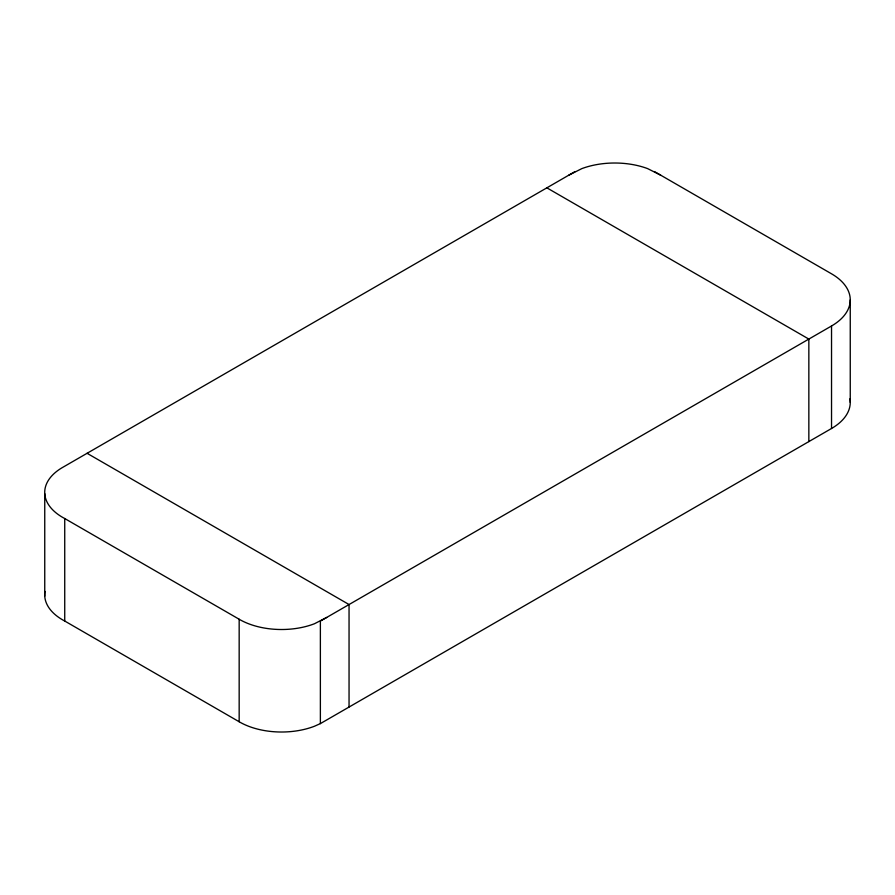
<?xml version="1.0" encoding="UTF-8"?>
<svg xmlns="http://www.w3.org/2000/svg" width="895" height="895" viewBox="0 0 895 895"><rect width="100%" height="100%" fill="white"/><g stroke="black" fill="none" stroke-linecap="round" stroke-linejoin="round"><path stroke-width="1.34" d="M326.697 617.449L314.481 623.737A59.305 34.234 0 0 1 239.166 619.239L64.731 518.529A61.229 35.352 0 0 1 61.621 467.995L575.071 171.549M568.806 175.174L581.862 168.607A60.614 34.994 0 0 1 647.622 168.607L660.678 175.174M654.413 171.549L831.533 273.814A63.892 36.885 0 0 1 831.533 325.981L320.376 621.096L320.376 723.607L314.481 726.237A59.305 34.234 0 0 1 239.166 721.75L64.731 621.029A61.229 35.352 0 0 1 44.996 591.45M320.376 723.607L831.533 428.492A63.892 36.885 0 0 0 849.937 398.79M546.867 187.838L808.845 339.082L808.845 441.593M87.072 453.295L349.05 604.539L349.05 707.05M850.25 299.892L850.25 402.403M831.533 325.981L831.533 428.492M239.166 619.239L239.166 721.75M64.731 518.529L64.731 621.029M44.75 493.637L44.75 596.137"/></g></svg>
